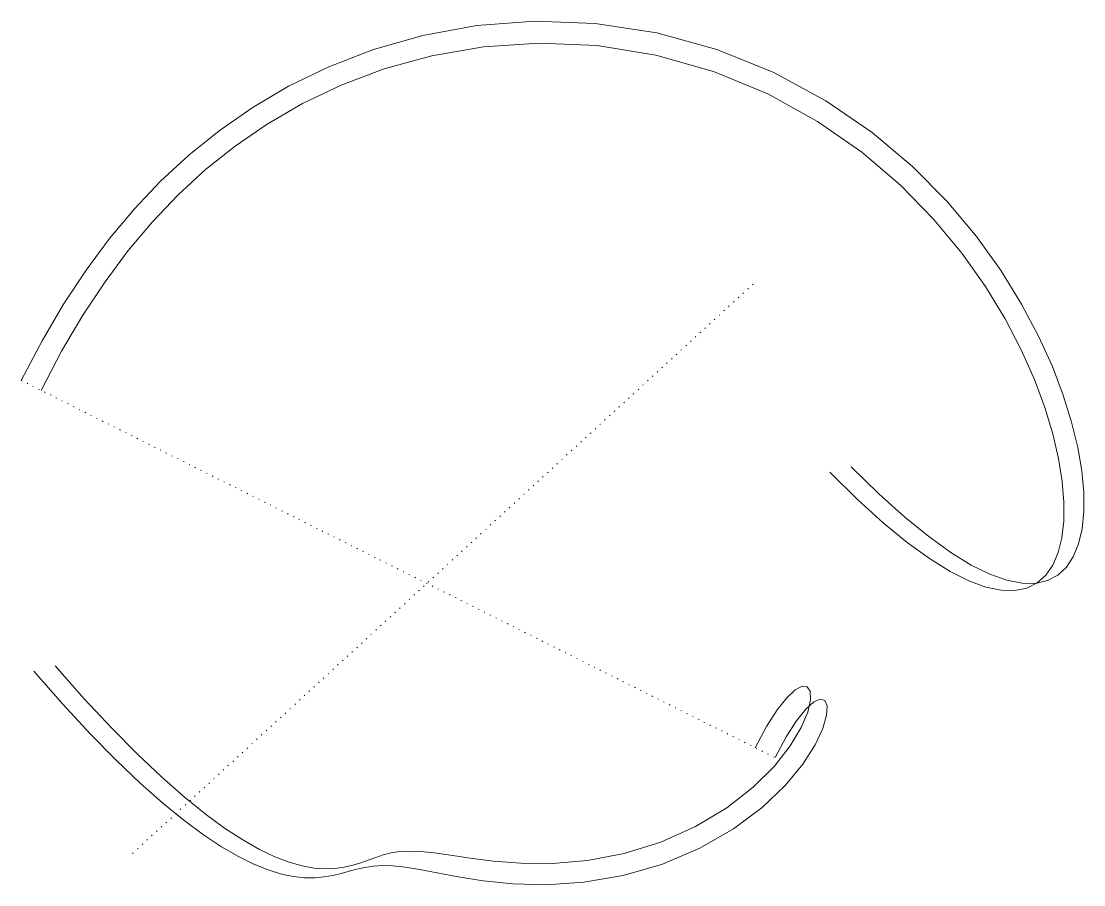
# Model space of a CAD drawing. Header units: millimetres. Extents: x -5080 to 169092, y -130394 to 7197.
# Drawn here: x 48288 to 55589, y -86964 to -81035 of the extents above; entities that cross this region are included whole.
import ezdxf

# ---------------------------------------------------------------- set-up
doc = ezdxf.new("R2010")
doc.units = ezdxf.units.MM
doc.header["$LTSCALE"] = 50
doc.linetypes.add('ISO-07 Dotted', pattern=[0.889, 0.127, -0.762])
doc.layers.add('pio-Roadway (Bezier)', color=7, linetype='Continuous', lineweight=5)

# ---------------------------------------------------------------- blocks, each defined once
blk = doc.blocks.new('obj-11 (2D)')
at = {"color": 255, "linetype": 'Continuous', "lineweight": 5, "transparency": 33554687}
blk.add_wipeout([(-2589.9, 1295), (-2446.8, 1566.3), (-2298.5, 1818.1), (-2144.2, 2052.1), (-1982.8, 2269.9), (-1812.8, 2473.1), (-1632.4, 2663.3), (-1439.3, 2841.9), (-1230.6, 3009.8), (-1003.2, 3167.5), (-753, 3314.5), (-476.4, 3448.9), (-169.7, 3567.2), (169.2, 3663.7), (539.9, 3731.2), (938.1, 3761.1), (1354.9, 3745.9), (1777.4, 3681.2), (2190.8, 3567.1), (2581.2, 3408.8), (2938.3, 3215.2), (3256.3, 2996.7), (3533.5, 2763.3), (3771.5, 2523.4), (3973.3, 2283.3), (4143, 2047.5), (4284.3, 1819), (4400.7, 1599.7), (4495.3, 1390.9), (4570.4, 1193.4), (4628.1, 1008), (4669.9, 834.9), (4697.1, 674.8), (4710.6, 528), (4711.2, 395.1), (4699.2, 276.5), (4675.3, 172.8), (4639.5, 84.7), (4592.2, 12.8), (4533.3, -42.2), (4463, -79.5), (4381.3, -98.4), (4288, -98), (4183.2, -77.6), (4066.7, -36.2), (3938.3, 27), (3798, 112.9), (3645.6, 222.5), (3480.9, 356.6), (3303.8, 516.2), (3113.9, 702.3), (-2504.3, -702.3), (-2304.2, -929.1), (-2115.7, -1131.9), (-1938.7, -1311.7), (-1772.7, -1469.7), (-1617.6, -1607.1), (-1472.8, -1725.1), (-1338.1, -1824.8), (-1213.2, -1907.6), (-1097.5, -1974.7), (-990.8, -2027.3), (-892.4, -2066.7), (-802.1, -2094.3), (-719.1, -2111.4), (-642.9, -2119.5), (-572.9, -2119.9), (-508.2, -2114.2), (-448, -2103.9), (-391.2, -2090.6), (-336.6, -2075.8), (-282.8, -2061.4), (-228.1, -2048.8), (-170.4, -2039.8), (-107.2, -2035.8), (-35.6, -2038.1), (48, -2047.5), (147.5, -2064.2), (267.3, -2087.3), (411.7, -2114.4), (584.5, -2141.3), (787.5, -2161.8), (1019.8, -2167.9), (1275.9, -2151.4), (1546, -2105.4), (1816.8, -2026.8), (2073.9, -1917.7), (2305, -1784.5), (2501.6, -1637), (2659.9, -1485.7), (2780.1, -1340), (2864.7, -1207.7), (2917.8, -1094.4), (2943.8, -1004.1), (2947, -939.4), (2931.2, -902), (2899.7, -893), (2855.3, -913.1), (2800.3, -962.9), (2736.7, -1042.8), (2666.1, -1153.3), (2589.9, -1295)], dxfattribs=at).dxf.layer = 'pio-Roadway (Bezier)'
at = {"layer": 'pio-Roadway (Bezier)', "color": 7, "linetype": 'Continuous', "lineweight": 9, "transparency": 33554687}
for p, q in [((169.2, 3663.7), (539.9, 3731.2)), ((539.9, 3731.2), (938.1, 3761.1)), ((938.1, 3761.1), (1354.9, 3745.9)), ((1354.9, 3745.9), (1777.4, 3681.2)), ((-169.7, 3567.2), (169.2, 3663.7)), ((1777.4, 3681.2), (2190.8, 3567.1)), ((-476.4, 3448.9), (-169.7, 3567.2)), ((2190.8, 3567.1), (2581.2, 3408.8)), ((-753, 3314.5), (-476.4, 3448.9)), ((2581.2, 3408.8), (2938.3, 3215.2)), ((-1003.2, 3167.5), (-753, 3314.5)), ((2938.3, 3215.2), (3256.3, 2996.7)), ((-1230.6, 3009.8), (-1003.2, 3167.5)), ((-1439.3, 2841.9), (-1230.6, 3009.8)), ((3256.3, 2996.7), (3533.5, 2763.3)), ((-1632.4, 2663.3), (-1439.3, 2841.9)), ((3533.5, 2763.3), (3771.5, 2523.4)), ((-1812.8, 2473.1), (-1632.4, 2663.3)), ((3771.5, 2523.4), (3973.3, 2283.3)), ((-1982.8, 2269.9), (-1812.8, 2473.1)), ((-2144.2, 2052.1), (-1982.8, 2269.9)), ((3973.3, 2283.3), (4143, 2047.5)), ((-2298.5, 1818.1), (-2144.2, 2052.1)), ((4143, 2047.5), (4284.3, 1819)), ((-2446.8, 1566.3), (-2298.5, 1818.1)), ((4284.3, 1819), (4400.7, 1599.7)), ((-2589.9, 1295), (-2446.8, 1566.3)), ((4400.7, 1599.7), (4495.3, 1390.9)), ((4495.3, 1390.9), (4570.4, 1193.4)), ((4570.4, 1193.4), (4628.1, 1008)), ((4628.1, 1008), (4669.9, 834.9)), ((4669.9, 834.9), (4697.1, 674.8)), ((3303.8, 516.2), (3113.9, 702.3)), ((4697.1, 674.8), (4710.6, 528)), ((3480.9, 356.6), (3303.8, 516.2)), ((4710.6, 528), (4711.2, 395.1)), ((4711.2, 395.1), (4699.2, 276.5)), ((3645.6, 222.5), (3480.9, 356.6)), ((3798, 112.9), (3645.6, 222.5)), ((4699.2, 276.5), (4675.3, 172.8)), ((4675.3, 172.8), (4639.5, 84.7)), ((3938.3, 27), (3798, 112.9)), ((4639.5, 84.7), (4592.2, 12.8)), ((4066.7, -36.2), (3938.3, 27)), ((4592.2, 12.8), (4533.3, -42.2)), ((4183.2, -77.6), (4066.7, -36.2)), ((4533.3, -42.2), (4463, -79.5)), ((4288, -98), (4183.2, -77.6)), ((4381.3, -98.4), (4288, -98)), ((4463, -79.5), (4381.3, -98.4)), ((-2304.2, -929.1), (-2504.3, -702.3)), ((-2115.7, -1131.9), (-2304.2, -929.1)), ((2800.3, -962.9), (2855.3, -913.1)), ((2855.3, -913.1), (2899.7, -893)), ((2899.7, -893), (2931.2, -902)), ((2931.2, -902), (2947, -939.4)), ((2947, -939.4), (2943.8, -1004.1)), ((2736.7, -1042.8), (2800.3, -962.9)), ((2943.8, -1004.1), (2917.8, -1094.4)), ((2666.1, -1153.3), (2736.7, -1042.8)), ((2917.8, -1094.4), (2864.7, -1207.7)), ((-1938.7, -1311.7), (-2115.7, -1131.9)), ((2589.9, -1295), (2666.1, -1153.3)), ((2864.7, -1207.7), (2780.1, -1340)), ((-1772.7, -1469.7), (-1938.7, -1311.7)), ((2780.1, -1340), (2659.9, -1485.7)), ((-1617.6, -1607.1), (-1772.7, -1469.7)), ((2659.9, -1485.7), (2501.6, -1637)), ((-1472.8, -1725.1), (-1617.6, -1607.1)), ((2501.6, -1637), (2305, -1784.5)), ((-1338.1, -1824.8), (-1472.8, -1725.1)), ((-1213.2, -1907.6), (-1338.1, -1824.8)), ((2305, -1784.5), (2073.9, -1917.7)), ((-1097.5, -1974.7), (-1213.2, -1907.6)), ((2073.9, -1917.7), (1816.8, -2026.8)), ((-990.8, -2027.3), (-1097.5, -1974.7)), ((-892.4, -2066.7), (-990.8, -2027.3)), ((-170.4, -2039.8), (-228.1, -2048.8)), ((-107.2, -2035.8), (-170.4, -2039.8)), ((-35.6, -2038.1), (-107.2, -2035.8)), ((48, -2047.5), (-35.6, -2038.1)), ((1816.8, -2026.8), (1546, -2105.4)), ((-802.1, -2094.3), (-892.4, -2066.7)), ((-719.1, -2111.4), (-802.1, -2094.3)), ((-642.9, -2119.5), (-719.1, -2111.4)), ((-508.2, -2114.2), (-572.9, -2119.9)), ((-448, -2103.9), (-508.2, -2114.2)), ((-391.2, -2090.6), (-448, -2103.9)), ((-336.6, -2075.8), (-391.2, -2090.6)), ((-282.8, -2061.4), (-336.6, -2075.8)), ((-228.1, -2048.8), (-282.8, -2061.4)), ((147.5, -2064.2), (48, -2047.5)), ((267.3, -2087.3), (147.5, -2064.2)), ((411.7, -2114.4), (267.3, -2087.3)), ((584.5, -2141.3), (411.7, -2114.4)), ((1546, -2105.4), (1275.9, -2151.4)), ((-572.9, -2119.9), (-642.9, -2119.5)), ((787.5, -2161.8), (584.5, -2141.3)), ((1019.8, -2167.9), (787.5, -2161.8)), ((1275.9, -2151.4), (1019.8, -2167.9))]:
    blk.add_line(p, q, dxfattribs=at)
at = {"layer": 'pio-Roadway (Bezier)', "color": 7, "linetype": 'Continuous', "lineweight": 5, "transparency": 33554687}
for p, q in [((230.6, 3524.3), (586.4, 3586)), ((586.4, 3586), (968, 3611.6)), ((968, 3611.6), (1367.1, 3594)), ((1367.1, 3594), (1771.4, 3528.9)), ((-95.2, 3434.2), (230.6, 3524.3)), ((1771.4, 3528.9), (2166.8, 3416.6)), ((-390.7, 3322.9), (-95.2, 3434.2)), ((2166.8, 3416.6), (2540.2, 3262)), ((-657.8, 3195.5), (-390.7, 3322.9)), ((2540.2, 3262), (2881.7, 3073.7)), ((-900, 3055.3), (-657.8, 3195.5)), ((2881.7, 3073.7), (3186, 2861.5)), ((-1120.8, 2904.2), (-900, 3055.3)), ((-1323.8, 2742.4), (-1120.8, 2904.2)), ((3186, 2861.5), (3451.4, 2635)), ((-1512.3, 2569.5), (-1323.8, 2742.4)), ((3451.4, 2635), (3679.3, 2402.1)), ((-1688.8, 2384.5), (-1512.3, 2569.5)), ((-1855.5, 2186.1), (-1688.8, 2384.5)), ((3679.3, 2402.1), (3872.7, 2168.9)), ((-2014.1, 1972.7), (-1855.5, 2186.1)), ((3872.7, 2168.9), (4035.2, 1939.7)), ((-2166, 1742.8), (-2014.1, 1972.7)), ((4035.2, 1939.7), (4170.6, 1717.5)), ((-2312.2, 1494.7), (-2166, 1742.8)), ((4170.6, 1717.5), (4282.1, 1504)), ((-2453.6, 1226.8), (-2312.2, 1494.7)), ((4282.1, 1504), (4372.5, 1300.6)), ((4372.5, 1300.6), (4444.1, 1108.1)), ((4444.1, 1108.1), (4498.8, 927.2)), ((4498.8, 927.2), (4538.2, 758.3)), ((4538.2, 758.3), (4563.2, 602)), ((3156.2, 478.2), (2966.1, 665.3)), ((4563.2, 602), (4574.9, 458.8)), ((3333.6, 317.4), (3156.2, 478.2)), ((4574.9, 458.8), (4573.8, 329)), ((3498.7, 182.1), (3333.6, 317.4)), ((4573.8, 329), (4560.5, 213.4)), ((3651.4, 71.3), (3498.7, 182.1)), ((4560.5, 213.4), (4535.3, 112.5)), ((4535.3, 112.5), (4498.5, 26.9)), ((3792.1, -16), (3651.4, 71.3)), ((4498.5, 26.9), (4450.2, -42.6)), ((3920.9, -80.6), (3792.1, -16)), ((4450.2, -42.6), (4390.6, -95.4)), ((4037.9, -123.6), (3920.9, -80.6)), ((4143.3, -145.6), (4037.9, -123.6)), ((4237.1, -147.8), (4143.3, -145.6)), ((4319.5, -130.8), (4237.1, -147.8)), ((4390.6, -95.4), (4319.5, -130.8)), ((-2156.6, -891.1), (-2356.5, -665.3)), ((2670.2, -883.5), (2728, -829.3)), ((2728, -829.3), (2775.7, -804.4)), ((2775.7, -804.4), (2811.1, -808.2)), ((2811.1, -808.2), (2831.6, -839.9)), ((2831.6, -839.9), (2834, -898.5)), ((-1968.4, -1092.7), (-2156.6, -891.1)), ((2604.2, -967.5), (2670.2, -883.5)), ((2834, -898.5), (2814.6, -982.3)), ((2531.6, -1081.8), (2604.2, -967.5)), ((2814.6, -982.3), (2769.5, -1088.7)), ((-1791.7, -1271.3), (-1968.4, -1092.7)), ((2453.6, -1226.8), (2531.6, -1081.8)), ((2769.5, -1088.7), (2694.4, -1214)), ((2694.4, -1214), (2585.4, -1352.7)), ((-1626.1, -1428), (-1791.7, -1271.3)), ((2585.4, -1352.7), (2440.2, -1497.5)), ((-1471.4, -1564.1), (-1626.1, -1428)), ((2440.2, -1497.5), (2258.5, -1639.4)), ((-1327, -1680.6), (-1471.4, -1564.1)), ((2258.5, -1639.4), (2044, -1768.2)), ((-1192.9, -1778.9), (-1327, -1680.6)), ((-1068.4, -1860), (-1192.9, -1778.9)), ((2044, -1768.2), (1804.6, -1874.9)), ((-953.4, -1925.3), (-1068.4, -1860)), ((1804.6, -1874.9), (1552.1, -1953.1)), ((-847.2, -1976), (-953.4, -1925.3)), ((-101.9, -1963.5), (-153.6, -1980.6)), ((-47.6, -1949.5), (-101.9, -1963.5)), ((11.4, -1940.1), (-47.6, -1949.5)), ((78.1, -1936.6), (11.4, -1940.1)), ((155.8, -1939.7), (78.1, -1936.6)), ((248.2, -1949.8), (155.8, -1939.7)), ((359.5, -1966), (248.2, -1949.8)), ((493.9, -1986.1), (359.5, -1966)), ((1552.1, -1953.1), (1300, -2000.9)), ((-749.7, -2013.4), (-847.2, -1976)), ((-660.1, -2038.9), (-749.7, -2013.4)), ((-578.1, -2053.6), (-660.1, -2038.9)), ((-312.2, -2034.6), (-370.8, -2048.2)), ((-257.3, -2017.8), (-312.2, -2034.6)), ((-204.9, -1999.2), (-257.3, -2017.8)), ((-153.6, -1980.6), (-204.9, -1999.2)), ((654.8, -2006.1), (493.9, -1986.1)), ((844.1, -2020.3), (654.8, -2006.1)), ((1060.9, -2021.2), (844.1, -2020.3)), ((1300, -2000.9), (1060.9, -2021.2)), ((-503, -2059.2), (-578.1, -2053.6)), ((-434.1, -2056.9), (-503, -2059.2)), ((-370.8, -2048.2), (-434.1, -2056.9))]:
    blk.add_line(p, q, dxfattribs=at)
at = {"layer": 'pio-Roadway (Bezier)', "color": 7, "linetype": 'ISO-07 Dotted', "lineweight": 9, "transparency": 33554687}
for p, q in [((2439.3, 1956.6), (-1829.7, -1956.6)), ((-2589.9, 1295), (2589.9, -1295))]:
    blk.add_line(p, q, dxfattribs=at)

msp = doc.modelspace()

# ---------------------------------------------------------------- block references
at = {"layer": 'pio-Roadway (Bezier)', "color": 7, "transparency": 33554687}
msp.add_blockref('obj-11 (2D)', (50877.6, -84796), dxfattribs=at)

doc.saveas('drawing.dxf')
